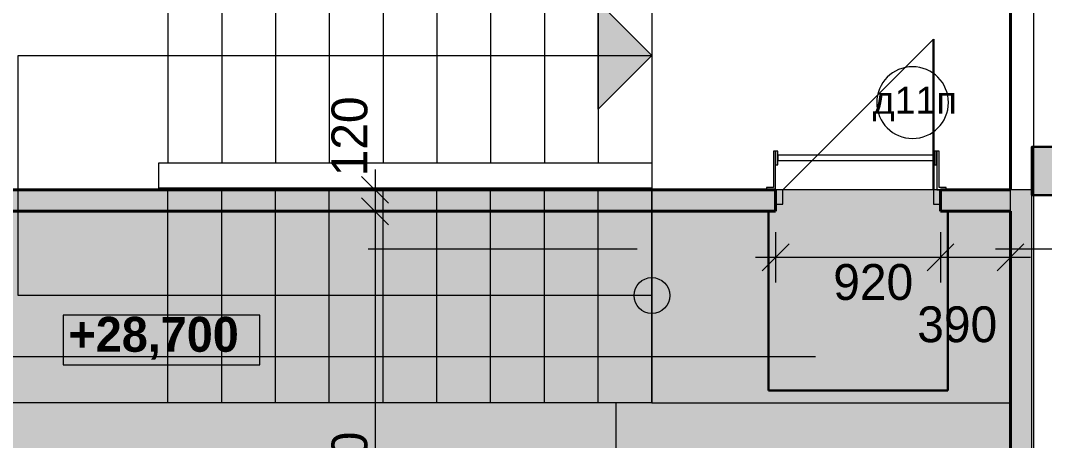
# Model space of a CAD drawing. Header units: millimetres. Extents: x 482197 to 548874, y 132492 to 168333.
# Drawn here: x 525674 to 531387, y 154746 to 157091 of the extents above; entities that cross this region are included whole.
import ezdxf

# ---------------------------------------------------------------- set-up
doc = ezdxf.new("R2010")
doc.units = ezdxf.units.MM
doc.header["$MEASUREMENT"] = 0
doc.linetypes.add('Штриховая', pattern=[7000, 6000, -1000])
doc.linetypes.add('Штрихштриховая', pattern=[15500, 10000, -2000, 1500, -2000])
for name, color, linetype, lineweight, true_color in [('0_Ном._пера__98', 7, 'Continuous', 13, 0x001f3e), ('Колонны_Ном._пера__92', 7, 'Continuous', 13, 0xbf8080), ('Маркеры дверей ArchiCAD_Ном._пера__3', 7, 'Continuous', 18, 0xdd5800), ('Перекрытия_Ном._пера__227', 7, 'Continuous', 0, 0xe8e8e8), ('Перекрытия_Ном._пера__4', 7, 'Continuous', 20, 0x016515), ('Розміри ОСЕЙ_Ном._пера__98', 7, 'Continuous', 13, 0x001f3e), ('РОЗМІРИ ПЕРЕГОРОДОК_Ном._пера__98', 7, 'Continuous', 13, 0x001f3e)]:
    doc.layers.add(name, color=color, linetype=linetype, lineweight=lineweight, true_color=true_color)
for name, color, linetype in [('Двери ArchiCAD', 7, 'Continuous'), ('Интерьер- Перегородка', 7, 'Continuous'), ('Колонны', 7, 'Continuous'), ('Лестницы внутренние', 7, 'Continuous'), ('Мебель', 7, 'Continuous'), ('Перекрытия', 7, 'Continuous'), ('Розміри ОСЕЙ', 7, 'Continuous'), ('РОЗМІРИ ПЕРЕГОРОДОК', 7, 'Continuous')]:
    doc.layers.add(name, color=color, linetype=linetype)
for name, color, linetype, lineweight in [('Двери ArchiCAD_Ном._пера__1', 7, 'Continuous', 13), ('Двери ArchiCAD_Ном._пера__21', 7, 'Continuous', 20), ('Двери ArchiCAD_Ном._пера__41', 7, 'Continuous', 30), ('Двери ArchiCAD_Ном._пера__61', 7, 'Continuous', 40), ('Интерьер- Перегородка_Ном._пера__61', 7, 'Continuous', 40), ('Колонны_Ном._пера__41', 7, 'Continuous', 30), ('Лестницы внутренние_Ном._пера__2', 8, 'Continuous', 13), ('Лестницы внутренние_Ном._пера__21', 7, 'Continuous', 20), ('Мебель_Ном._пера__21', 7, 'Continuous', 20), ('Перекрытия_Ном._пера__21', 7, 'Continuous', 20), ('Перекрытия_Ном._пера__41', 7, 'Continuous', 30)]:
    doc.layers.add(name, color=color, linetype=linetype, lineweight=lineweight)
doc.styles.add('СГЕНЕРИР_СТИЛЬ_1', font='')
doc.styles.add('СГЕНЕРИР_СТИЛЬ_2', font='')
doc.styles.add('СГЕНЕРИР_СТИЛЬ_3', font='')
doc.styles.get('СГЕНЕРИР_СТИЛЬ_1').set_extended_font_data('Century Gothic')
doc.styles.get('СГЕНЕРИР_СТИЛЬ_2').set_extended_font_data('Arial')
doc.styles.get('СГЕНЕРИР_СТИЛЬ_3').set_extended_font_data('Century Gothic', bold=True)
doc.dimstyles.new('СГЕНЕРИР_СТИЛЬ__1', dxfattribs={"dimtxt": 200, "dimasz": 142.5, "dimexe": 0.18, "dimexo": 0, "dimgap": 0.09, "dimtad": 3, "dimtih": 1, "dimtoh": 1, "dimdec": 0, "dimzin": 0, "dimdsep": 46, "dimtxsty": 'СГЕНЕРИР_СТИЛЬ_1', "dimblk": 'ARROWHEAD_6', "dimblk1": 'ARROWHEAD_6', "dimblk2": 'ARROWHEAD_6', "dimcen": 0.09, "dimclrd": 256, "dimclre": 256, "dimclrt": 256, "dimadec": 0, "dimazin": 0, "dimtfac": 1, "dimtdec": 4, "dimtmove": 2, "dimatfit": 3, "dimfxl": 0, "dimtolj": 1, "dimtzin": 0, "dimarcsym": 0})
doc.dimstyles.new('СГЕНЕРИР_СТИЛЬ__10', dxfattribs={"dimtxt": 200, "dimasz": 142.5, "dimexe": 0.18, "dimexo": 0, "dimgap": 0.09, "dimtad": 1, "dimdec": 0, "dimzin": 0, "dimdsep": 46, "dimtxsty": 'СГЕНЕРИР_СТИЛЬ_1', "dimblk": 'ARROWHEAD_6', "dimblk1": 'ARROWHEAD_6', "dimblk2": 'ARROWHEAD_6', "dimcen": 0.09, "dimclrd": 256, "dimclre": 256, "dimclrt": 256, "dimadec": 0, "dimazin": 0, "dimtfac": 1, "dimtdec": 4, "dimtmove": 2, "dimatfit": 3, "dimfxl": 0, "dimtolj": 1, "dimtzin": 0, "dimarcsym": 0})
doc.dimstyles.new('СГЕНЕРИР_СТИЛЬ__11', dxfattribs={"dimtxt": 200, "dimasz": 142.5, "dimexe": 0.18, "dimexo": 0, "dimgap": 0.09, "dimtad": 3, "dimdec": 0, "dimzin": 0, "dimdsep": 46, "dimtxsty": 'СГЕНЕРИР_СТИЛЬ_1', "dimblk": 'ARROWHEAD_6', "dimblk1": 'ARROWHEAD_6', "dimblk2": 'ARROWHEAD_6', "dimcen": 0.09, "dimclrd": 256, "dimclre": 256, "dimclrt": 256, "dimadec": 0, "dimazin": 0, "dimtfac": 1, "dimtdec": 4, "dimtmove": 2, "dimatfit": 3, "dimfxl": 0, "dimtolj": 1, "dimtzin": 0, "dimarcsym": 0})
doc.dimstyles.new('СГЕНЕРИР_СТИЛЬ__4', dxfattribs={"dimtxt": 200, "dimasz": 190, "dimexe": 0.18, "dimexo": 0, "dimgap": 0.09, "dimtad": 1, "dimdec": 0, "dimzin": 0, "dimdsep": 46, "dimtxsty": 'СГЕНЕРИР_СТИЛЬ_3', "dimblk": 'ARROWHEAD_6', "dimblk1": 'ARROWHEAD_6', "dimblk2": 'ARROWHEAD_6', "dimcen": 0.09, "dimclrd": 256, "dimclre": 256, "dimclrt": 256, "dimadec": 0, "dimazin": 0, "dimtfac": 1, "dimtdec": 4, "dimtmove": 0, "dimatfit": 3, "dimfxl": 0, "dimtolj": 1, "dimtzin": 0, "dimarcsym": 0})
doc.dimstyles.new('СГЕНЕРИР_СТИЛЬ__9', dxfattribs={"dimtxt": 200, "dimasz": 142.5, "dimexe": 0.18, "dimexo": 0, "dimgap": 0.09, "dimtad": 1, "dimdec": 0, "dimzin": 0, "dimdsep": 46, "dimtxsty": 'СГЕНЕРИР_СТИЛЬ_1', "dimblk": 'ARROWHEAD_6', "dimblk1": 'ARROWHEAD_6', "dimblk2": 'ARROWHEAD_6', "dimcen": 0.09, "dimclrd": 256, "dimclre": 256, "dimclrt": 256, "dimadec": 0, "dimazin": 0, "dimtfac": 1, "dimtdec": 4, "dimtmove": 0, "dimatfit": 3, "dimfxl": 0, "dimtolj": 1, "dimtzin": 0, "dimarcsym": 0})

# ---------------------------------------------------------------- blocks, each defined once
blk = doc.blocks.new('Перекрытие_2', base_point=(529197, 157615.6))
at = {"layer": 'Перекрытия_Ном._пера__21', "linetype": 'Continuous', "flags": 128}
blk.add_lwpolyline([(529197, 157615.6), (529197, 154955.6), (531197, 154955.6), (531197, 157615.6)], close=True, dxfattribs=at)
blk = doc.blocks.new('Перекрытие_22', base_point=(531317, 152305.6))
at = {"layer": 'Перекрытия', "linetype": 'Continuous', "lineweight": 0, "true_color": 0xffffff}
blk.add_hatch(color=7, dxfattribs=at).paths.add_polyline_path([(531317, 152305.6), (531317, 156145.6), (524737, 156145.6), (524737, 152695.6), (526536.8, 152695.6), (526536.8, 152305.6), (528996.8, 152305.6)])
at = {"layer": 'Перекрытия_Ном._пера__21', "linetype": 'Continuous', "flags": 128}
blk.add_lwpolyline([(531317, 152305.6), (531317, 156145.6), (524737, 156145.6), (524737, 152695.6), (526536.8, 152695.6), (526536.8, 152305.6), (528996.8, 152305.6)], close=True, dxfattribs=at)
blk = doc.blocks.new('Д1 Витрина 1 10_2')
at = {"layer": 'Двери ArchiCAD_Ном._пера__1', "linetype": 'Continuous'}
for p, q in [((-460, 0), (-460, -80)), ((-420, 0), (-460, 0)), ((-420, -40), (-420, 0)), ((420, 0), (420, -40)), ((460, 0), (420, 0)), ((460, -80), (460, 0)), ((-420, -65.4), (-420, -40)), ((420, -40), (420, -65.4)), ((-460, -80), (-420, -80)), ((-420, -80), (-420, -65.4)), ((420, -65.4), (420, -80)), ((420, -80), (460, -80))]:
    blk.add_line(p, q, dxfattribs=at)
at = {"layer": 'Двери ArchiCAD_Ном._пера__21', "linetype": 'Continuous'}
blk.add_line((-420, 0), (420, 840), dxfattribs=at)
at = {"layer": 'Двери ArchiCAD_Ном._пера__41', "linetype": 'Continuous'}
blk.add_line((420, 0), (420, 840), dxfattribs=at)
at = {"layer": 'Двери ArchiCAD_Ном._пера__61', "linetype": 'Continuous'}
for p, q in [((-460, 0), (-460, -120)), ((460, 0), (460, -120))]:
    blk.add_line(p, q, dxfattribs=at)
blk = doc.blocks.new('Маркер двери 12_7')
at = {"layer": 'Маркеры дверей ArchiCAD_Ном._пера__3', "linetype": 'Continuous'}
for start, end in [(0, 180), (180, 0)]:
    blk.add_arc((-304.2, -606.7), 200, start, end, dxfattribs=at)
at = {"layer": 'Маркеры дверей ArchiCAD_Ном._пера__3', "insert": (-82, -501.5), "char_height": 150, "attachment_point": 7, "rotation": 180, "style": 'СГЕНЕРИР_СТИЛЬ_2'}
blk.add_mtext('{\\C7;д11п}', dxfattribs=at)
blk = doc.blocks.new('Стена_21', base_point=(531707, 156145.6))
at = {"layer": 'Интерьер- Перегородка_Ном._пера__61', "linetype": 'Continuous', "flags": 128}
for points in [[(529887, 156145.6), (528985.7, 156145.6)], [(531197, 156145.6), (530807, 156145.6)], [(528985.7, 156025.6), (529887, 156025.6)], [(530807, 156025.6), (531197, 156025.6)]]:
    blk.add_lwpolyline(points, dxfattribs=at)
at = {"layer": 'Двери ArchiCAD', "color": 15, "linetype": 'Continuous', "lineweight": 18, "zscale": 1000}
blk.add_blockref('Д1 Витрина 1 10_2', (530347, 156145.6), dxfattribs=at)
at = {"layer": 'Маркеры дверей ArchiCAD_Ном._пера__3', "linetype": 'Continuous', "rotation": 180}
blk.add_blockref('Маркер двери 12_7', (530347, 156025.6), dxfattribs=at)
blk = doc.blocks.new('Стена_22', base_point=(528985.7, 156145.6))
at = {"layer": 'Интерьер- Перегородка_Ном._пера__61', "linetype": 'Continuous', "flags": 128}
for points in [[(528985.7, 156145.6), (524857, 156145.6)], [(524857, 156025.6), (528985.7, 156025.6)]]:
    blk.add_lwpolyline(points, dxfattribs=at)
blk = doc.blocks.new('17')
at = {"layer": 'Лестницы внутренние_Ном._пера__2', "linetype": 'Continuous'}
for points in [[(1940, 0), (2240, 300), (1640, 300)], [(700, 0, 1), (500, 0, 1)]]:
    blk.add_hatch(color=256, dxfattribs=at).paths.add_polyline_path(points)
at = {"layer": 'Лестницы внутренние_Ном._пера__21', "linetype": 'Continuous'}
for p, q in [((0, 0), (0, 4320)), ((0, 4320), (2540, 4320)), ((2540, 4320), (2540, 0)), ((600, 0), (600, 3535)), ((600, 3535), (1940, 3535)), ((1940, 3535), (1940, 0)), ((1200, 0), (1200, 2750)), ((1200, 2750), (1340, 2750)), ((1340, 2750), (1340, 0)), ((0, 2700), (1200, 2700)), ((2540, 2700), (1340, 2700)), ((0, 2400), (1200, 2400)), ((2540, 2400), (1340, 2400)), ((0, 2100), (1200, 2100)), ((2540, 2100), (1340, 2100)), ((0, 1800), (1200, 1800)), ((2540, 1800), (1340, 1800)), ((0, 1500), (1200, 1500)), ((2540, 1500), (1340, 1500)), ((0, 1200), (1200, 1200)), ((2540, 1200), (1340, 1200)), ((0, 900), (1200, 900)), ((2540, 900), (1340, 900)), ((0, 600), (1200, 600)), ((2540, 600), (1340, 600)), ((0, 300), (1200, 300)), ((2540, 300), (1340, 300)), ((1940, 0), (1640, 300)), ((1640, 300), (2240, 300)), ((1940, 0), (2240, 300)), ((0, 0), (1200, 0)), ((0, 0), (1200, 0)), ((2540, 0), (1340, 0)), ((2540, 0), (1340, 0))]:
    blk.add_line(p, q, dxfattribs=at)
blk.add_circle((600, 0), 100, dxfattribs=at)
blk = doc.blocks.new('Лестница настенная 12')
at = {"layer": 'Мебель_Ном._пера__21', "linetype": 'Continuous'}
for p, q in [((-500.8, 0), (-500.8, -12.7)), ((-450, 0), (-500.8, 0)), ((-450, -215.9), (-450, 0)), ((450, 0), (450, -215.9)), ((500.8, 0), (450, 0)), ((500.8, -12.7), (500.8, 0)), ((-500.8, -12.7), (-462.7, -12.7)), ((-462.7, -12.7), (-462.7, -215.9)), ((462.7, -215.9), (462.7, -12.7)), ((462.7, -12.7), (500.8, -12.7)), ((-437.3, -139.7), (-450, -139.7)), ((-450, -139.7), (-450, -215.9)), ((-437.3, -215.9), (-437.3, -139.7)), ((-437.3, -162.8), (-437.3, -192.8)), ((437.3, -162.8), (-437.3, -162.8)), ((450, -139.7), (437.3, -139.7)), ((437.3, -139.7), (437.3, -215.9)), ((437.3, -192.8), (437.3, -162.8)), ((450, -215.9), (450, -139.7)), ((-462.7, -215.9), (-450, -215.9)), ((-450, -215.9), (-437.3, -215.9)), ((-437.3, -192.8), (437.3, -192.8)), ((437.3, -215.9), (450, -215.9)), ((450, -215.9), (462.7, -215.9))]:
    blk.add_line(p, q, dxfattribs=at)
blk = doc.blocks.new('Отметка уровня_4', base_point=(526448.9, 155295))
at = {"layer": '0_Ном._пера__98', "linetype": 'Continuous'}
for p, q in [((527009, 155446.1), (525913.1, 155446.1)), ((525913.1, 155446.1), (525913.1, 155168.2)), ((527009, 155168.2), (527009, 155446.1)), ((525913.1, 155168.2), (527009, 155168.2))]:
    blk.add_line(p, q, dxfattribs=at)
at = {"layer": '0_Ном._пера__98', "insert": (525942.4, 155197.5), "char_height": 195, "attachment_point": 7, "style": 'СГЕНЕРИР_СТИЛЬ_3'}
blk.add_mtext('{+28,700}', dxfattribs=at)
blk = doc.blocks.new('Стена_74', base_point=(531707, 157285.6))
at = {"layer": 'Интерьер- Перегородка_Ном._пера__61', "linetype": 'Continuous', "flags": 128}
for points in [[(531197, 157285.6), (531197, 156145.6)], [(531707, 155595.6), (531707, 157285.6)], [(531197, 156025.6), (531197, 153395.8)], [(531707, 153395.8), (531707, 155085.6)]]:
    blk.add_lwpolyline(points, dxfattribs=at)
blk = doc.blocks.new('Колонна_23', base_point=(531452, 156250.6))
at = {"layer": 'Колонны_Ном._пера__92', "linetype": 'Continuous'}
blk.add_hatch(color=256, dxfattribs=at).paths.add_polyline_path([(531317, 156115.6), (531587, 156115.6), (531587, 156385.6), (531317, 156385.6)])
at = {"layer": 'Колонны_Ном._пера__41', "linetype": 'Continuous', "flags": 128}
blk.add_lwpolyline([(531317, 156115.6), (531587, 156115.6), (531587, 156385.6), (531317, 156385.6)], close=True, dxfattribs=at)
blk = doc.blocks.new('Линия_3', base_point=(531327, 136567.5))
at = {"layer": 'Перекрытия_Ном._пера__4', "linetype": 'Штрихштриховая'}
blk.add_line((531327, 136967.5), (531327, 165895.6), dxfattribs=at)
blk = doc.blocks.new('Линия_6', base_point=(489108.9, 155215.6))
at = {"layer": 'Перекрытия_Ном._пера__4', "linetype": 'Штрихштриховая'}
blk.add_line((489108.9, 155215.6), (543408.5, 155215.6), dxfattribs=at)
blk = doc.blocks.new('Линия_17', base_point=(500114, 155815.6))
at = {"layer": 'Перекрытия_Ном._пера__4', "linetype": 'Штрихштриховая'}
blk.add_line((500114, 155815.6), (543973.1, 155815.6), dxfattribs=at)
blk = doc.blocks.new('*D457')
at = {"layer": 'Розміри ОСЕЙ_Ном._пера__98', "linetype": 'Continuous'}
for p, q in [((541977.3, 157395.6), (541777.3, 157595.6)), ((541689.8, 157495.6), (542064.8, 157495.6)), ((541877.3, 157495.6), (541877.3, 155595.6)), ((541977.3, 155495.6), (541777.3, 155695.6)), ((541689.8, 155595.6), (542064.8, 155595.6))]:
    blk.add_line(p, q, dxfattribs=at)
at = {"layer": 'Розміри ОСЕЙ_Ном._пера__98', "char_height": 200, "attachment_point": 7, "rotation": 90, "style": 'СГЕНЕРИР_СТИЛЬ_3'}
for s, insert in [('{120}', (541837.3, 156921.3)), ('{1\xa0900}', (541837.3, 155952.7))]:
    blk.add_mtext(s, dxfattribs=dict(at, insert=insert))
blk = doc.blocks.new('ARROWHEAD_6')
at = {"color": 0, "linetype": 'Continuous', "lineweight": 0}
for p, q in [((-0.5, -0.5), (0.5, 0.5)), ((0, 0), (-1, 0))]:
    blk.add_line(p, q, dxfattribs=at)
blk = doc.blocks.new('*D460')
at = {"layer": 'Розміри ОСЕЙ_Ном._пера__98', "linetype": 'Continuous'}
for p, q in [((541977.3, 154985.6), (541777.3, 155185.6)), ((541689.8, 155085.6), (542064.8, 155085.6)), ((541877.3, 155085.6), (541877.3, 152695.6)), ((541977.3, 152595.6), (541777.3, 152795.6)), ((541689.8, 152695.6), (542064.8, 152695.6))]:
    blk.add_line(p, q, dxfattribs=at)
at = {"layer": 'Розміри ОСЕЙ_Ном._пера__98', "char_height": 200, "attachment_point": 7, "rotation": 90, "style": 'СГЕНЕРИР_СТИЛЬ_3'}
for s, insert in [('{130}', (541837.3, 154511.3)), ('{2\xa0390}', (541837.3, 153534.9)), ('{260}', (541837.3, 152795.6))]:
    blk.add_mtext(s, dxfattribs=dict(at, insert=insert))
blk = doc.blocks.new('*D461')
at = {"layer": 'Розміри ОСЕЙ_Ном._пера__98', "linetype": 'Continuous'}
for p, q in [((541977.3, 152595.6), (541777.3, 152795.6)), ((541689.8, 152695.6), (542064.8, 152695.6)), ((541877.3, 152695.6), (541877.3, 152435.6)), ((541977.3, 152335.6), (541777.3, 152535.6)), ((541689.8, 152435.6), (542064.8, 152435.6))]:
    blk.add_line(p, q, dxfattribs=at)
blk = doc.blocks.new('*D462')
at = {"layer": 'Розміри ОСЕЙ_Ном._пера__98', "linetype": 'Continuous'}
for p, q in [((541977.3, 152335.6), (541777.3, 152535.6)), ((541689.8, 152435.6), (542064.8, 152435.6)), ((541877.3, 152435.6), (541877.3, 152185.6)), ((541977.3, 152085.6), (541777.3, 152285.6)), ((541689.8, 152185.6), (542064.8, 152185.6))]:
    blk.add_line(p, q, dxfattribs=at)
blk = doc.blocks.new('*D463')
at = {"layer": 'Розміри ОСЕЙ_Ном._пера__98', "linetype": 'Continuous'}
for p, q in [((541977.3, 152085.6), (541777.3, 152285.6)), ((541689.8, 152185.6), (542064.8, 152185.6)), ((541877.3, 152185.6), (541877.3, 148745.6)), ((541977.3, 148645.6), (541777.3, 148845.6)), ((541689.8, 148745.6), (542064.8, 148745.6))]:
    blk.add_line(p, q, dxfattribs=at)
at = {"layer": 'Розміри ОСЕЙ_Ном._пера__98', "char_height": 200, "attachment_point": 7, "rotation": 90, "style": 'СГЕНЕРИР_СТИЛЬ_3'}
for s, insert in [('{250}', (541837.3, 151611.3)), ('{3\xa0440}', (541837.3, 150109.9)), ('{130}', (541837.3, 148845.6))]:
    blk.add_mtext(s, dxfattribs=dict(at, insert=insert))
blk = doc.blocks.new('*D547')
at = {"layer": 'РОЗМІРИ ПЕРЕГОРОДОК_Ном._пера__98', "linetype": 'Continuous'}
for p, q in [((527652.3, 156258.1), (527652.3, 156145.6)), ((527727.3, 156070.6), (527577.3, 156220.6)), ((527511.7, 156145.6), (527792.9, 156145.6)), ((527652.3, 156145.6), (527652.3, 156025.6)), ((527727.3, 155950.6), (527577.3, 156100.6)), ((527511.7, 156025.6), (527792.9, 156025.6))]:
    blk.add_line(p, q, dxfattribs=at)
at = {"layer": 'РОЗМІРИ ПЕРЕГОРОДОК_Ном._пера__98', "insert": (527612.3, 156220.6), "char_height": 200, "attachment_point": 7, "rotation": 90, "style": 'СГЕНЕРИР_СТИЛЬ_1'}
blk.add_mtext('{120}', dxfattribs=at)
blk = doc.blocks.new('*D548')
at = {"layer": 'РОЗМІРИ ПЕРЕГОРОДОК_Ном._пера__98', "linetype": 'Continuous'}
for p, q in [((527727.3, 155950.6), (527577.3, 156100.6)), ((527511.7, 156025.6), (527792.9, 156025.6)), ((527652.3, 156025.6), (527652.3, 152305.6)), ((527577.3, 152380.6), (527727.3, 152230.6)), ((527511.7, 152305.6), (527792.9, 152305.6))]:
    blk.add_line(p, q, dxfattribs=at)
at = {"layer": 'РОЗМІРИ ПЕРЕГОРОДОК_Ном._пера__98', "char_height": 200, "attachment_point": 7, "rotation": 90, "style": 'СГЕНЕРИР_СТИЛЬ_1'}
for s, insert in [('{3\xa0720}', (527612.3, 154126.4)), ('{120}', (527612.3, 152380.6))]:
    blk.add_mtext(s, dxfattribs=dict(at, insert=insert))
blk = doc.blocks.new('*D549')
at = {"layer": 'РОЗМІРИ ПЕРЕГОРОДОК_Ном._пера__98', "linetype": 'Continuous'}
for p, q in [((527577.3, 152380.6), (527727.3, 152230.6)), ((527511.7, 152305.6), (527792.9, 152305.6)), ((527652.3, 152305.6), (527652.3, 152185.6)), ((527727.3, 152110.6), (527577.3, 152260.6)), ((527511.7, 152185.6), (527792.9, 152185.6)), ((527652.3, 152185.6), (527652.3, 152073.1))]:
    blk.add_line(p, q, dxfattribs=at)
blk = doc.blocks.new('*D551')
at = {"layer": 'РОЗМІРИ ПЕРЕГОРОДОК_Ном._пера__98', "linetype": 'Continuous'}
for p, q in [((530807, 155908.8), (530807, 155627.5)), ((531197, 155908.8), (531197, 155627.5)), ((530732, 155693.2), (530882, 155843.2)), ((531122, 155693.2), (531272, 155843.2)), ((531197, 155768.2), (530807, 155768.2)), ((531309.5, 155768.2), (531197, 155768.2))]:
    blk.add_line(p, q, dxfattribs=at)
blk = doc.blocks.new('*D552')
at = {"layer": 'РОЗМІРИ ПЕРЕГОРОДОК_Ном._пера__98', "linetype": 'Continuous'}
for p, q in [((529887, 155908.8), (529887, 155627.5)), ((530807, 155908.8), (530807, 155627.5)), ((529962, 155843.2), (529812, 155693.2)), ((530732, 155693.2), (530882, 155843.2)), ((529887, 155768.2), (529774.5, 155768.2)), ((530807, 155768.2), (529887, 155768.2))]:
    blk.add_line(p, q, dxfattribs=at)
at = {"layer": 'РОЗМІРИ ПЕРЕГОРОДОК_Ном._пера__98', "char_height": 200, "attachment_point": 7, "style": 'СГЕНЕРИР_СТИЛЬ_1'}
for s, insert in [('{920}', (530208.3, 155528.2)), ('{390}', (530677, 155292.1))]:
    blk.add_mtext(s, dxfattribs=dict(at, insert=insert))

msp = doc.modelspace()

# ---------------------------------------------------------------- linework, layer by layer
at = {"layer": 'Перекрытия_Ном._пера__227', "linetype": 'Штриховая'}
for p, q in [((528996.8, 154955.6), (526536.8, 154955.6)), ((528996.8, 152635.6), (528996.8, 154955.6))]:
    msp.add_line(p, q, dxfattribs=at)
at = {"layer": 'Перекрытия_Ном._пера__41', "linetype": 'Continuous'}
for p, q in [((529847, 155025.6), (529847, 156025.6)), ((530847, 156025.6), (530847, 155025.6)), ((530847, 155025.6), (529847, 155025.6))]:
    msp.add_line(p, q, dxfattribs=at)

# ---------------------------------------------------------------- block references
at = {"color": 158, "lineweight": 13, "true_color": 0x001f3e}
msp.add_blockref('Отметка уровня_4', (526448.9, 155295), dxfattribs=at)
at = {"layer": 'Интерьер- Перегородка'}
for name, p in [('Стена_74', (531707, 157285.6)), ('Стена_21', (531707, 156145.6)), ('Стена_22', (528985.7, 156145.6))]:
    msp.add_blockref(name, p, dxfattribs=at)
at = {"layer": 'Колонны'}
msp.add_blockref('Колонна_23', (531452, 156250.6), dxfattribs=at)
at = {"layer": 'Лестницы внутренние', "color": 251, "linetype": 'Continuous', "lineweight": 13, "true_color": 0x515151, "zscale": 1000, "rotation": 90}
msp.add_blockref('17', (529197, 154955.6), dxfattribs=at)
at = {"layer": 'Мебель', "color": 108, "linetype": 'Continuous', "lineweight": 20, "true_color": 0x016515, "zscale": 1000, "rotation": 180}
msp.add_blockref('Лестница настенная 12', (530337, 156145.6), dxfattribs=at)
at = {"layer": 'Перекрытия', "color": 108, "linetype": 'Штрихштриховая', "lineweight": 20, "true_color": 0x016515}
for name, p in [('Линия_3', (531327, 136567.5)), ('Линия_17', (500114, 155815.6)), ('Линия_6', (489108.9, 155215.6))]:
    msp.add_blockref(name, p, dxfattribs=at)
at = {"layer": 'Перекрытия', "linetype": 'Continuous'}
for name, p in [('Перекрытие_2', (529197, 157615.6)), ('Перекрытие_22', (531317, 152305.6))]:
    msp.add_blockref(name, p, dxfattribs=at)

# ---------------------------------------------------------------- dimensions: what is measured, and where the dimension line sits
at = {"layer": 'Розміри ОСЕЙ', "color": 158, "linetype": 'Continuous', "lineweight": 13, "true_color": 0x001f3e}
for p1, p2, picture, middle in [((539037, 155085.6), (525701.9, 152695.6), '*D460', (541737.3, 153877.7)), ((525701.9, 152695.6), (541367.9, 152435.6), '*D461', (541737.3, 153020.5)), ((541367.9, 152435.6), (525701.9, 152185.6), '*D462', (541737.3, 151836.2)), ((525701.9, 152185.6), (532407, 148745.6), '*D463', (541737.3, 150452.7)), ((528027, 157495.6), (539037, 155595.6), '*D457', (541737.3, 156295.5))]:
    dim = msp.add_linear_dim(base=(541877.3, 165895.6), p1=p1, p2=p2, angle=270, dimstyle='СГЕНЕРИР_СТИЛЬ__4', dxfattribs=at)
    dim.commit()
    dim.dimension.update_dxf_attribs({"geometry": picture, "text_midpoint": middle})
at = {"layer": 'РОЗМІРИ ПЕРЕГОРОДОК', "color": 158, "linetype": 'Continuous', "lineweight": 13, "true_color": 0x001f3e}
for base, p1, p2, angle, dimstyle, picture, middle in [((527652.3, 156145.6), (526921.4, 156145.6), (526921.4, 156025.6), 270, 'СГЕНЕРИР_СТИЛЬ__9', '*D547', (527512.3, 156445.5)), ((527652.3, 156145.6), (526921.4, 156025.6), (527771.8, 152305.6), 270, 'СГЕНЕРИР_СТИЛЬ__10', '*D548', (527512.3, 154469.3)), ((527652.3, 156145.6), (527771.8, 152305.6), (527771.8, 152185.6), 270, 'СГЕНЕРИР_СТИЛЬ__9', '*D549', (527512.3, 152605.5)), ((531197, 155768.2), (531197, 156145.6), (530807, 156025.6), 180, 'СГЕНЕРИР_СТИЛЬ__1', '*D551', (530902, 155392.1)), ((531197, 155768.2), (530807, 156025.6), (529887, 156025.6), 180, 'СГЕНЕРИР_СТИЛЬ__11', '*D552', (530433.2, 155628.2))]:
    dim = msp.add_linear_dim(base=base, p1=p1, p2=p2, angle=angle, dimstyle=dimstyle, dxfattribs=at)
    dim.commit()
    dim.dimension.update_dxf_attribs({"geometry": picture, "text_midpoint": middle})

doc.saveas('drawing.dxf')
